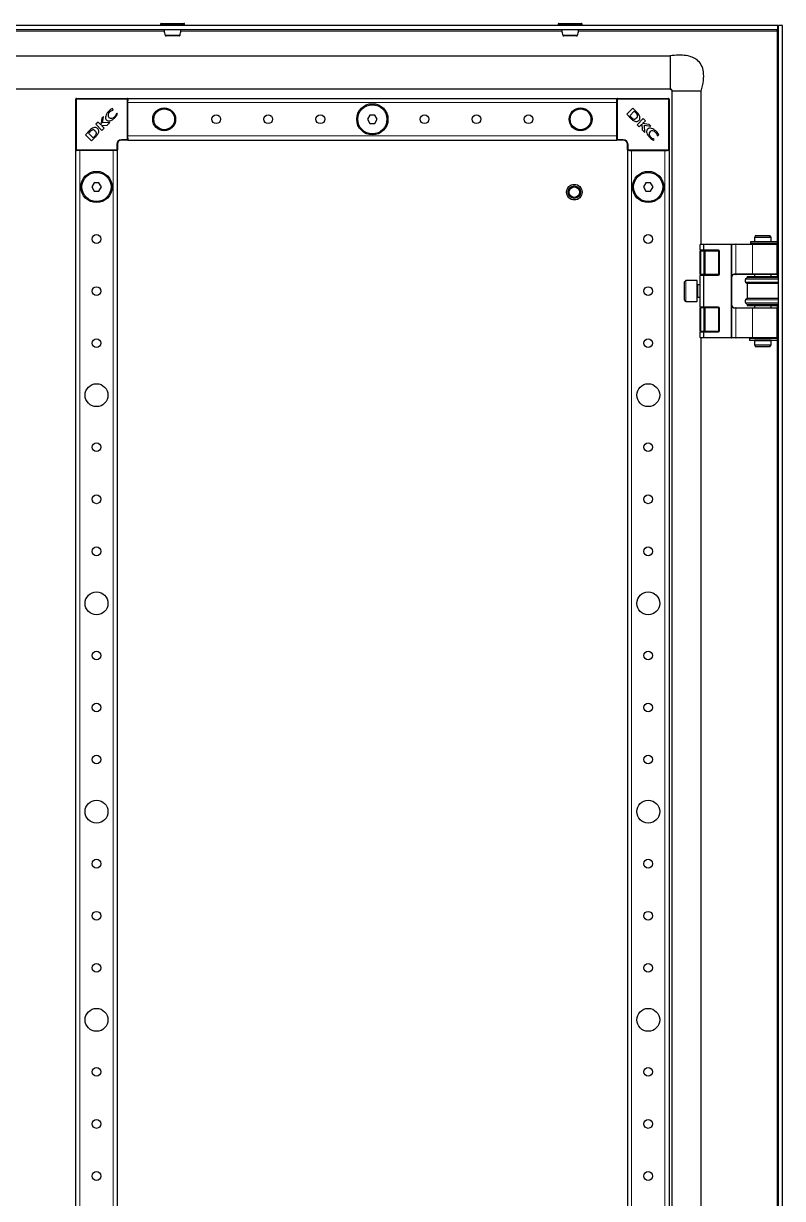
# Model space of a CAD drawing. Header units: millimetres. Extents: x -981 to 2790, y -1547 to 1219.
# Drawn here: x -190 to 175, y 93 to 657 of the extents above; entities that cross this region are included whole.
import ezdxf

# ---------------------------------------------------------------- set-up
doc = ezdxf.new("R2010")
doc.units = ezdxf.units.MM

msp = doc.modelspace()

# ---------------------------------------------------------------- linework, layer by layer
at = {"color": 7, "linetype": 'Continuous', "lineweight": 25}
for p, q in [((172.26, 656.28), (-218.14, 656.28)), ((-124.19, 657.03), (-124.19, 656.28)), ((-123.94, 657.28), (-112.94, 657.28)), ((-112.69, 656.28), (-112.69, 657.03)), ((66.81, 657.03), (66.81, 656.28)), ((67.06, 657.28), (75.57, 657.28)), ((75.57, 657.28), (78.06, 657.28)), ((78.31, 656.28), (78.31, 657.03)), ((172.26, 654.28), (172.26, 656.28)), ((172.56, -1098.72), (172.56, 656.28)), ((174.56, 656.28), (172.56, 656.28)), ((174.56, -1098.72), (174.56, 656.28)), ((172.26, 654.28), (-218.14, 654.28)), ((172.16, 654.28), (171.96, 653.68)), ((-212.44, 641.78), (120.56, 641.78)), ((120.56, 625.78), (-209.69, 625.78)), ((-164.94, 596.58), (-164.94, 620.98)), ((-164.64, 621.28), (-140.24, 621.28)), ((-139.94, 621.28), (95.06, 621.28)), ((-139.94, 620.98), (-139.94, 621.28)), ((-139.94, 620.98), (-139.94, 620.34)), ((95.06, 620.98), (95.06, 621.28)), ((95.06, 620.34), (95.06, 620.98)), ((95.36, 621.28), (119.76, 621.28)), ((120.06, 620.98), (120.06, 596.58)), ((121.56, -1067.22), (121.56, 624.78)), ((135.56, 551.28), (135.56, 624.78)), ((-147, 615.74), (-147.34, 616.43)), ((-147.14, 615.6), (-147, 615.74)), ((-139.94, 619.28), (-139.94, 620.34)), ((-139.94, 603.28), (-139.94, 619.28)), ((95.06, 619.28), (95.06, 620.34)), ((95.06, 603.28), (95.06, 619.28)), ((102.67, 616.64), (99.71, 613.68)), ((103.37, 615.11), (101.19, 612.93)), ((104.66, 614.64), (102.67, 616.64)), ((104.11, 614.39), (103.37, 615.11)), ((-154.24, 609.94), (-155.29, 608.89)), ((-152.85, 608.55), (-154.24, 609.94)), ((-152.36, 611.82), (-152.85, 608.55)), ((-151.57, 612.61), (-152.36, 611.82)), ((-152.04, 609.52), (-151.57, 612.61)), ((-148.57, 609.7), (-152.04, 609.52)), ((-149.85, 608.41), (-148.57, 609.7)), ((-145.19, 614.17), (-145.3, 614.06)), ((-144.94, 613.66), (-145.19, 614.17)), ((-23.59, 613.28), (-24.75, 611.28)), ((-24.75, 611.28), (-23.59, 609.28)), ((-21.28, 613.28), (-23.59, 613.28)), ((-20.13, 611.28), (-21.28, 613.28)), ((-21.28, 609.28), (-20.13, 611.28)), ((99.71, 613.68), (101.6, 611.79)), ((101.19, 612.93), (101.87, 612.27)), ((101.6, 611.79), (101.62, 611.77)), ((107.67, 611.63), (104.71, 608.67)), ((107.33, 609.2), (108.72, 610.59)), ((108.72, 610.59), (107.67, 611.63)), ((-158.3, 605.88), (-160.29, 603.89)), ((-160.29, 603.89), (-157.33, 600.93)), ((-158.05, 605.33), (-158.77, 604.59)), ((-158.77, 604.59), (-156.59, 602.41)), ((-155.29, 608.89), (-152.33, 605.93)), ((-152.51, 608.23), (-149.85, 608.41)), ((-151.27, 606.99), (-152.51, 608.23)), ((-152.33, 605.93), (-151.27, 606.99)), ((-23.59, 609.28), (-21.28, 609.28)), ((104.71, 608.67), (105.77, 607.61)), ((105.77, 607.61), (107.01, 608.86)), ((107.01, 608.86), (107.19, 606.2)), ((107.19, 606.2), (108.47, 604.91)), ((110.59, 608.71), (107.33, 609.2)), ((108.29, 608.38), (111.39, 607.91)), ((108.47, 604.91), (108.29, 608.38)), ((111.39, 607.91), (110.59, 608.71)), ((-157.33, 600.93), (-155.44, 602.82)), ((-156.59, 602.41), (-155.93, 603.09)), ((-155.44, 602.82), (-155.42, 602.84)), ((-144.94, 599.28), (-144.94, 596.58)), ((-140.24, 601.28), (-142.94, 601.28)), ((-139.94, 602.23), (-139.94, 603.28)), ((-139.94, 602.23), (-139.94, 601.58)), ((-139.94, 601.28), (-139.94, 601.58)), ((-139.94, 601.28), (95.06, 601.28)), ((95.06, 602.23), (95.06, 603.28)), ((95.06, 601.58), (95.06, 602.23)), ((95.06, 601.28), (95.06, 601.58)), ((98.06, 601.28), (95.36, 601.28)), ((100.06, 596.58), (100.06, 599.28)), ((112.43, 601.29), (112.94, 601.53)), ((112.94, 601.53), (112.84, 601.64)), ((114.38, 603.48), (114.52, 603.35)), ((114.52, 603.35), (115.2, 603.68)), ((-164.94, -1038.72), (-164.94, 596.28)), ((-164.64, 596.28), (-164.94, 596.28)), ((-163.99, 596.28), (-164.64, 596.28)), ((-162.94, 596.28), (-163.99, 596.28)), ((-146.94, 596.28), (-162.94, 596.28)), ((-145.89, 596.28), (-146.94, 596.28)), ((-145.24, 596.28), (-145.89, 596.28)), ((-144.94, 596.28), (-145.24, 596.28)), ((-144.94, -1038.72), (-144.94, 596.28)), ((100.06, 596.28), (100.06, -1038.72)), ((100.06, 596.28), (100.36, 596.28)), ((101.01, 596.28), (100.36, 596.28)), ((101.01, 596.28), (102.06, 596.28)), ((102.06, 596.28), (118.06, 596.28)), ((118.06, 596.28), (119.11, 596.28)), ((119.76, 596.28), (119.11, 596.28)), ((119.76, 596.28), (120.06, 596.28)), ((120.06, 596.28), (120.06, -1038.72)), ((-156.09, 580.78), (-157.25, 578.78)), ((-157.25, 578.78), (-156.09, 576.78)), ((-153.78, 580.78), (-156.09, 580.78)), ((-156.09, 576.78), (-153.78, 576.78)), ((-152.63, 578.78), (-153.78, 580.78)), ((-153.78, 576.78), (-152.63, 578.78)), ((108.91, 580.78), (107.75, 578.78)), ((107.75, 578.78), (108.91, 576.78)), ((111.22, 580.78), (108.91, 580.78)), ((108.91, 576.78), (111.22, 576.78)), ((112.37, 578.78), (111.22, 580.78)), ((111.22, 576.78), (112.37, 578.78)), ((161.64, 555.53), (161.06, 554.53)), ((161.06, 554.53), (161.06, 552.53)), ((169.06, 554.53), (161.06, 554.53)), ((161.64, 555.53), (168.48, 555.53)), ((169.06, 554.53), (168.48, 555.53)), ((169.06, 552.53), (169.06, 554.53)), ((135.06, 548.58), (135.06, 551.08)), ((135.06, 548.58), (135.06, 547.98)), ((135.06, 536.88), (135.06, 547.98)), ((135.26, 551.28), (136.64, 551.28)), ((136.68, 548.28), (135.36, 548.28)), ((136.56, 551.08), (136.56, 548.58)), ((136.64, 551.28), (149.86, 551.28)), ((143.76, 548.28), (136.68, 548.28)), ((137.06, 536.88), (137.06, 547.98)), ((144.06, 536.88), (144.06, 547.98)), ((149.86, 551.28), (152.08, 551.28)), ((150.06, 551.08), (150.06, 506.48)), ((152.36, 551.28), (152.08, 551.28)), ((152.36, 551.28), (160.25, 551.28)), ((159.12, 552.48), (159.12, 551.58)), ((159.14, 552.48), (159.12, 552.48)), ((159.14, 551.58), (159.12, 551.58)), ((159.14, 552.48), (159.14, 551.58)), ((159.22, 552.48), (159.14, 552.48)), ((159.22, 551.58), (159.14, 551.58)), ((172.21, 552.48), (159.22, 552.48)), ((172.21, 551.58), (159.22, 551.58)), ((160.25, 551.28), (171.86, 551.28)), ((161.06, 552.53), (169.06, 552.53)), ((161.06, 551.53), (161.06, 551.28)), ((161.06, 551.53), (169.06, 551.53)), ((161.56, 552.53), (161.56, 552.48)), ((161.56, 551.58), (161.56, 551.53)), ((168.56, 552.48), (168.56, 552.53)), ((168.56, 551.53), (168.56, 551.58)), ((169.06, 551.28), (169.06, 551.53)), ((172.06, 536.98), (172.06, 551.08)), ((172.21, 551.58), (172.21, 552.48)), ((135.06, 536.88), (135.06, 536.28)), ((135.06, 521.28), (135.06, 536.28)), ((135.36, 536.58), (136.68, 536.58)), ((136.56, 536.28), (136.56, 521.28)), ((136.68, 536.58), (143.76, 536.58)), ((152.08, 536.78), (151.56, 536.78)), ((152.08, 536.78), (152.36, 536.78)), ((160.25, 536.78), (152.36, 536.78)), ((171.86, 536.78), (160.25, 536.78)), ((161.06, 536.78), (161.06, 535.78)), ((169.06, 535.78), (169.06, 536.78)), ((127.56, 528.78), (127.56, 533.18)), ((133.56, 533.78), (128.16, 533.78)), ((133.56, 528.78), (133.56, 533.78)), ((135.06, 531.78), (133.81, 531.78)), ((157.56, 535.18), (156.86, 534.5)), ((156.86, 533.07), (157.56, 532.38)), ((157.56, 535.78), (157.56, 535.18)), ((157.56, 535.78), (172.56, 535.78)), ((172.56, 535.18), (157.56, 535.18)), ((157.56, 532.38), (157.56, 525.18)), ((172.56, 532.38), (157.56, 532.38)), ((127.56, 524.38), (127.56, 528.78)), ((133.56, 523.78), (133.56, 528.78)), ((133.81, 525.78), (135.06, 525.78)), ((157.56, 525.18), (156.86, 524.5)), ((172.56, 525.18), (157.56, 525.18)), ((128.16, 523.78), (133.56, 523.78)), ((135.06, 521.28), (135.06, 520.68)), ((135.06, 509.58), (135.06, 520.68)), ((136.68, 520.98), (135.36, 520.98)), ((143.76, 520.98), (136.68, 520.98)), ((137.06, 509.58), (137.06, 520.68)), ((144.06, 509.58), (144.06, 520.68)), ((151.56, 520.78), (152.08, 520.78)), ((152.36, 520.78), (152.08, 520.78)), ((152.36, 520.78), (160.25, 520.78)), ((156.86, 523.07), (157.56, 522.38)), ((157.56, 522.38), (157.56, 521.78)), ((172.56, 522.38), (157.56, 522.38)), ((157.56, 521.78), (172.56, 521.78)), ((160.25, 520.78), (171.86, 520.78)), ((161.06, 521.78), (161.06, 520.78)), ((169.06, 520.78), (169.06, 521.78)), ((172.06, 506.48), (172.06, 520.58)), ((135.06, 509.58), (135.06, 508.98)), ((135.06, 506.48), (135.06, 508.98)), ((135.36, 509.28), (136.68, 509.28)), ((136.56, 508.98), (136.56, 506.48)), ((136.68, 509.28), (143.76, 509.28)), ((136.64, 506.28), (135.26, 506.28)), ((135.56, 76.28), (135.56, 506.28)), ((149.86, 506.28), (136.64, 506.28)), ((152.08, 506.28), (149.86, 506.28)), ((152.08, 506.28), (152.36, 506.28)), ((160.25, 506.28), (152.36, 506.28)), ((158.69, 505.98), (158.69, 505.08)), ((158.74, 505.98), (158.69, 505.98)), ((158.74, 505.08), (158.69, 505.08)), ((172.21, 505.98), (158.74, 505.98)), ((172.21, 505.08), (158.74, 505.08)), ((171.86, 506.28), (160.25, 506.28)), ((161.06, 506.28), (161.06, 506.03)), ((161.06, 506.03), (169.06, 506.03)), ((161.06, 505.03), (161.06, 503.03)), ((161.06, 505.03), (169.06, 505.03)), ((161.06, 503.03), (161.64, 502.03)), ((161.06, 503.03), (165.59, 503.03)), ((161.56, 506.03), (161.56, 505.98)), ((161.56, 505.08), (161.56, 505.03)), ((165.59, 503.03), (169.06, 503.03)), ((168.48, 502.03), (169.06, 503.03)), ((168.56, 505.98), (168.56, 506.03)), ((168.56, 505.03), (168.56, 505.08)), ((169.06, 506.03), (169.06, 506.28)), ((169.06, 503.03), (169.06, 505.03)), ((172.21, 505.08), (172.21, 505.98)), ((165.52, 502.03), (161.64, 502.03)), ((168.48, 502.03), (165.52, 502.03))]:
    msp.add_line(p, q, dxfattribs=at)
at = {"color": 8, "linetype": 'Continuous', "lineweight": 18}
for p, q in [((-112.69, 657.03), (-124.19, 657.03)), ((75.71, 657.03), (66.81, 657.03)), ((78.31, 657.03), (75.71, 657.03)), ((-217.84, 653.68), (-122.41, 653.68)), ((-114.47, 653.68), (68.59, 653.68)), ((76.53, 653.68), (171.96, 653.68)), ((171.96, 653.68), (171.96, 552.48)), ((-164.64, 620.98), (-164.94, 620.98)), ((-164.64, 620.98), (-164.64, 621.28)), ((-164.64, 620.98), (-164.64, 596.58)), ((-140.24, 620.98), (-164.64, 620.98)), ((-140.24, 621.28), (-140.24, 620.98)), ((-140.24, 601.58), (-140.24, 620.98)), ((-139.94, 620.98), (-140.24, 620.98)), ((95.36, 620.98), (95.06, 620.98)), ((95.36, 620.98), (95.36, 621.28)), ((95.36, 620.98), (95.36, 601.58)), ((119.76, 620.98), (95.36, 620.98)), ((119.76, 620.98), (119.76, 621.28)), ((119.76, 596.58), (119.76, 620.98)), ((119.76, 620.98), (120.06, 620.98)), ((-139.94, 619.28), (95.06, 619.28)), ((-145.24, 596.58), (-145.24, 599.28)), ((-144.94, 599.28), (-145.24, 599.28)), ((-142.94, 601.58), (-140.24, 601.58)), ((-142.94, 601.28), (-142.94, 601.58)), ((-140.24, 601.58), (-140.24, 601.28)), ((-139.94, 601.58), (-140.24, 601.58)), ((-139.94, 603.28), (95.06, 603.28)), ((95.36, 601.58), (95.06, 601.58)), ((95.36, 601.58), (98.06, 601.58)), ((95.36, 601.28), (95.36, 601.58)), ((98.06, 601.28), (98.06, 601.58)), ((100.06, 599.28), (100.36, 599.28)), ((100.36, 599.28), (100.36, 596.58)), ((-164.64, 596.58), (-164.94, 596.58)), ((-164.64, 596.58), (-145.24, 596.58)), ((-164.64, 596.58), (-164.64, 596.28)), ((-162.94, -1038.72), (-162.94, 596.28)), ((-146.94, -1038.72), (-146.94, 596.28)), ((-145.24, 596.58), (-145.24, 596.28)), ((-144.94, 596.58), (-145.24, 596.58)), ((100.36, 596.58), (100.06, 596.58)), ((100.36, 596.58), (119.76, 596.58)), ((100.36, 596.28), (100.36, 596.58)), ((102.06, 596.28), (102.06, -1038.72)), ((118.06, 596.28), (118.06, -1038.72)), ((119.76, 596.28), (119.76, 596.58)), ((120.06, 596.58), (119.76, 596.58)), ((136.56, 551.08), (135.06, 551.08)), ((135.06, 548.58), (136.56, 548.58)), ((135.36, 547.98), (135.06, 547.98)), ((135.36, 548.28), (135.36, 547.98)), ((136.76, 547.98), (135.36, 547.98)), ((135.36, 547.98), (135.36, 536.88)), ((149.86, 551.08), (136.56, 551.08)), ((136.56, 548.58), (143.76, 548.58)), ((136.76, 548.28), (136.76, 547.98)), ((136.76, 536.88), (136.76, 547.98)), ((137.06, 547.98), (136.76, 547.98)), ((137.36, 547.98), (137.06, 547.98)), ((137.36, 547.98), (137.36, 548.28)), ((143.76, 547.98), (137.36, 547.98)), ((137.36, 547.98), (137.36, 536.88)), ((143.76, 548.58), (143.76, 548.28)), ((143.76, 547.98), (143.76, 548.28)), ((143.76, 536.88), (143.76, 547.98)), ((144.06, 547.98), (143.76, 547.98)), ((144.36, 547.98), (144.06, 547.98)), ((144.36, 547.98), (144.36, 536.88)), ((149.86, 551.08), (149.86, 551.28)), ((149.86, 506.48), (149.86, 551.08)), ((149.86, 551.08), (150.06, 551.08)), ((152.08, 551.08), (150.06, 551.08)), ((152.08, 551.28), (152.08, 551.08)), ((152.22, 551.08), (152.08, 551.08)), ((152.08, 536.98), (152.08, 551.08)), ((160.11, 551.08), (152.22, 551.08)), ((152.22, 551.08), (152.22, 536.98)), ((159.22, 551.58), (159.22, 552.48)), ((172.06, 551.08), (160.11, 551.08)), ((160.11, 536.98), (160.11, 551.08)), ((171.96, 551.58), (171.96, 551.26)), ((135.36, 536.88), (135.06, 536.88)), ((136.56, 536.28), (135.06, 536.28)), ((135.36, 536.88), (136.76, 536.88)), ((135.36, 536.88), (135.36, 536.58)), ((143.76, 536.28), (136.56, 536.28)), ((136.76, 536.88), (136.76, 536.58)), ((137.06, 536.88), (136.76, 536.88)), ((137.36, 536.88), (137.06, 536.88)), ((137.36, 536.58), (137.36, 536.88)), ((137.36, 536.88), (143.76, 536.88)), ((143.76, 536.58), (143.76, 536.88)), ((144.06, 536.88), (143.76, 536.88)), ((143.76, 536.58), (143.76, 536.28)), ((144.36, 536.88), (144.06, 536.88)), ((151.56, 536.98), (152.08, 536.98)), ((151.56, 536.98), (151.56, 536.78)), ((152.22, 536.98), (152.08, 536.98)), ((152.08, 536.98), (152.08, 536.78)), ((152.22, 536.98), (160.11, 536.98)), ((160.11, 536.98), (172.06, 536.98)), ((171.96, 536.81), (171.96, 535.78)), ((128.16, 533.78), (128.16, 528.78)), ((133.81, 531.78), (133.81, 525.78)), ((172.56, 534.5), (156.86, 534.5)), ((172.56, 533.07), (156.86, 533.07)), ((128.16, 528.78), (128.16, 523.78)), ((135.06, 521.28), (136.56, 521.28)), ((135.36, 520.68), (135.06, 520.68)), ((135.36, 520.68), (135.36, 520.98)), ((136.76, 520.68), (135.36, 520.68)), ((135.36, 520.68), (135.36, 509.58)), ((136.56, 521.28), (143.76, 521.28)), ((136.76, 520.68), (136.76, 520.98)), ((136.76, 509.58), (136.76, 520.68)), ((136.76, 520.68), (137.06, 520.68)), ((137.06, 520.68), (137.36, 520.68)), ((137.36, 520.68), (137.36, 520.98)), ((143.76, 520.68), (137.36, 520.68)), ((137.36, 520.68), (137.36, 509.58)), ((143.76, 520.98), (143.76, 521.28)), ((143.76, 520.68), (143.76, 520.98)), ((143.76, 509.58), (143.76, 520.68)), ((143.76, 520.68), (144.06, 520.68)), ((144.06, 520.68), (144.36, 520.68)), ((144.36, 520.68), (144.36, 509.58)), ((151.56, 520.78), (151.56, 520.58)), ((152.08, 520.58), (151.56, 520.58)), ((152.08, 520.78), (152.08, 520.58)), ((152.08, 506.48), (152.08, 520.58)), ((152.08, 520.58), (152.22, 520.58)), ((152.22, 520.58), (152.22, 506.48)), ((160.11, 520.58), (152.22, 520.58)), ((172.56, 524.5), (156.86, 524.5)), ((172.56, 523.07), (156.86, 523.07)), ((160.11, 506.48), (160.11, 520.58)), ((172.06, 520.58), (160.11, 520.58)), ((171.96, 521.78), (171.96, 520.76)), ((135.06, 509.58), (135.36, 509.58)), ((136.56, 508.98), (135.06, 508.98)), ((135.36, 509.28), (135.36, 509.58)), ((135.36, 509.58), (136.76, 509.58)), ((143.76, 508.98), (136.56, 508.98)), ((136.76, 509.28), (136.76, 509.58)), ((137.06, 509.58), (136.76, 509.58)), ((137.36, 509.58), (137.06, 509.58)), ((137.36, 509.28), (137.36, 509.58)), ((137.36, 509.58), (143.76, 509.58)), ((143.76, 509.28), (143.76, 509.58)), ((144.06, 509.58), (143.76, 509.58)), ((143.76, 508.98), (143.76, 509.28)), ((144.36, 509.58), (144.06, 509.58)), ((135.06, 506.48), (136.56, 506.48)), ((136.56, 506.48), (149.86, 506.48)), ((149.86, 506.28), (149.86, 506.48)), ((150.06, 506.48), (149.86, 506.48)), ((150.06, 506.48), (152.08, 506.48)), ((152.08, 506.48), (152.22, 506.48)), ((152.08, 506.48), (152.08, 506.28)), ((152.22, 506.48), (160.11, 506.48)), ((158.74, 505.08), (158.74, 505.98)), ((160.11, 506.48), (172.06, 506.48)), ((171.96, 506.31), (171.96, 505.98)), ((171.96, 505.08), (171.96, 77.48))]:
    msp.add_line(p, q, dxfattribs=at)
at = {"color": 7, "linetype": 'Continuous', "lineweight": 25}
for centre, radius in [((-122.44, 611.28), 5.5), ((-122.44, 611.28), 5), ((-22.44, 611.28), 7.5), ((-22.44, 611.28), 7), ((77.56, 611.28), 5.5), ((77.56, 611.28), 5), ((-97.44, 611.28), 2.1), ((-72.44, 611.28), 2.1), ((-47.44, 611.28), 2.1), ((2.56, 611.28), 2.1), ((27.56, 611.28), 2.1), ((52.56, 611.28), 2.1), ((-154.94, 578.78), 7.5), ((-154.94, 578.78), 7), ((110.06, 578.78), 7.5), ((110.06, 578.78), 7), ((74.56, 576.28), 3.75), ((74.56, 576.28), 3), ((74.56, 576.28), 2.5), ((-154.94, 553.78), 2.1), ((110.06, 553.78), 2.1), ((-154.94, 528.78), 2.1), ((110.06, 528.78), 2.1), ((-154.94, 503.78), 2.1), ((110.06, 503.78), 2.1), ((-154.94, 478.78), 5.5), ((110.06, 478.78), 5.5), ((-154.94, 453.78), 2.1), ((110.06, 453.78), 2.1), ((-154.94, 428.78), 2.1), ((110.06, 428.78), 2.1), ((-154.94, 403.78), 2.1), ((110.06, 403.78), 2.1), ((-154.94, 378.78), 5.5), ((110.06, 378.78), 5.5), ((-154.94, 353.78), 2.1), ((110.06, 353.78), 2.1), ((-154.94, 328.78), 2.1), ((110.06, 328.78), 2.1), ((-154.94, 303.78), 2.1), ((110.06, 303.78), 2.1), ((-154.94, 278.78), 5.5), ((110.06, 278.78), 5.5), ((-154.94, 253.78), 2.1), ((110.06, 253.78), 2.1), ((-154.94, 228.78), 2.1), ((110.06, 228.78), 2.1), ((-154.94, 203.78), 2.1), ((110.06, 203.78), 2.1), ((-154.94, 178.78), 5.5), ((110.06, 178.78), 5.5), ((-154.94, 153.78), 2.1), ((110.06, 153.78), 2.1), ((-154.94, 128.78), 2.1), ((110.06, 128.78), 2.1), ((-154.94, 103.78), 2.1), ((110.06, 103.78), 2.1)]:
    msp.add_circle(centre, radius, dxfattribs=at)
at = {"color": 8, "linetype": 'Continuous', "lineweight": 18}
for centre in [(-122.44, 611.28), (77.56, 611.28)]:
    msp.add_circle(centre, 5.3, dxfattribs=at)
at = {"color": 7, "linetype": 'Continuous', "lineweight": 25}
for centre, radius, start, end in [((-123.94, 657.03), 0.25, 90, 180), ((-112.94, 657.03), 0.25, 0, 90), ((67.06, 657.03), 0.25, 90, 180), ((78.06, 657.03), 0.25, 0, 90), ((-121.55, 651.78), 0.5, 195.316, 270.0228), ((-115.33, 651.78), 0.5, 269.9982, 345.4001), ((69.45, 651.78), 0.5, 195.2465, 270.046), ((75.67, 651.78), 0.5, 269.9637, 344.834), ((-164.64, 620.98), 0.3, 90, 180), ((-140.24, 620.98), 0.3, 0, 90), ((95.36, 620.98), 0.3, 90, 180), ((119.76, 620.98), 0.3, 0, 90), ((-147.43, 613.29), 1.97, 128.454, 215.887), ((-147.87, 613.69), 1.94, 233.3097, 322.3464), ((99.64, 610.21), 6.12, 36.9888, 43.0744), ((101.45, 610.98), 4.87, 20.3445, 48.7777), ((-154.64, 602.67), 4.87, 110.3445, 138.7777), ((-153.87, 600.86), 6.12, 126.9888, 133.0744), ((112.47, 604.21), 1.94, 143.3097, 232.3464), ((112.06, 603.77), 1.97, 38.454, 125.887), ((-142.94, 599.28), 2, 90, 180), ((-140.24, 601.58), 0.3, 270, 360), ((95.36, 601.58), 0.3, 180, 270), ((98.06, 599.28), 2, 0, 90), ((-164.64, 596.58), 0.3, 180, 270), ((-145.24, 596.58), 0.3, 270, 0), ((100.36, 596.58), 0.3, 180, 270), ((119.76, 596.58), 0.3, 270, 0), ((135.26, 551.08), 0.2, 90, 180), ((135.36, 548.58), 0.3, 180, 270), ((136.76, 547.98), 0.3, 0, 90), ((143.76, 547.98), 0.3, 0, 90), ((149.86, 551.08), 0.2, 0, 90), ((171.86, 551.08), 0.2, 0, 90), ((135.36, 536.28), 0.3, 90, 180), ((136.76, 536.88), 0.3, 270, 0), ((143.76, 536.88), 0.3, 270, 0), ((151.56, 535.28), 1.5, 90, 180), ((171.86, 536.98), 0.2, 270, 0), ((128.16, 533.18), 0.6, 90, 180), ((133.81, 532.03), 0.25, 180, 270), ((157.56, 533.78), 1, 134.427, 225.573), ((133.81, 525.53), 0.25, 90, 180), ((128.16, 524.38), 0.6, 180, 270), ((135.36, 521.28), 0.3, 180, 270), ((136.76, 520.68), 0.3, 0, 90), ((143.76, 520.68), 0.3, 0, 90), ((151.56, 522.28), 1.5, 180, 270), ((157.56, 523.78), 1, 134.427, 225.573), ((171.86, 520.58), 0.2, 0, 90), ((135.36, 508.98), 0.3, 90, 180), ((136.76, 509.58), 0.3, 270, 0), ((143.76, 509.58), 0.3, 270, 0), ((135.26, 506.48), 0.2, 180, 270), ((149.86, 506.48), 0.2, 270, 0), ((171.86, 506.48), 0.2, 270, 0)]:
    msp.add_arc(centre, radius, start, end, dxfattribs=at)
at = {"color": 8, "linetype": 'Continuous', "lineweight": 18}
for centre, radius, start, end in [((-142.94, 599.28), 2.3, 90, 180), ((98.06, 599.28), 2.3, 0, 90), ((143.76, 547.98), 0.6, 0, 90), ((152.4, 551.11), 0.179, 101.4218, 188.0495), ((160.29, 551.11), 0.179, 101.4218, 188.0495), ((143.76, 536.88), 0.6, 270, 0), ((151.56, 535.28), 1.7, 90, 151.9275), ((152.4, 536.96), 0.179, 171.9505, 258.5782), ((160.29, 536.96), 0.179, 171.9505, 258.5782), ((143.76, 520.68), 0.6, 0, 90), ((151.56, 522.28), 1.7, 208.0725, 270), ((152.4, 520.61), 0.179, 101.4218, 188.0495), ((160.29, 520.61), 0.179, 101.4218, 188.0495), ((143.76, 509.58), 0.6, 270, 0), ((152.4, 506.46), 0.179, 171.9505, 258.5782), ((160.29, 506.46), 0.179, 171.9505, 258.5782)]:
    msp.add_arc(centre, radius, start, end, dxfattribs=at)
at = {"color": 7, "linetype": 'Continuous', "lineweight": 25}
for centre, major_axis, start_param, end_param in [((136.64, 551.08), (0, 0.2), 0, 1.570796), ((136.68, 548.58), (0, 0.3), 1.570796, 3.141593), ((136.68, 536.28), (0, 0.3), 0, 1.570796), ((136.68, 521.28), (0, 0.3), 1.570796, 3.141593), ((136.68, 508.98), (0, 0.3), 0, 1.570796), ((136.64, 506.48), (0, 0.2), 1.570796, 3.141593)]:
    msp.add_ellipse(centre, major_axis=major_axis, ratio=0.414214, start_param=start_param, end_param=end_param, dxfattribs=at)
for points, knots in [([(172.56, 656.28), (172.53, 655.85), (172.5, 655.29), (172.3, 654.73), (172.26, 654.6)], [0, 0, 0, 0, 0.7734591, 1, 1, 1, 1]), ([(-122.46, 654.28), (-122.46, 654.15), (-122.44, 653.24), (-122.22, 652.37), (-122.03, 651.63)], [0, 0, 0, 0, 0.14185, 1, 1, 1, 1]), ([(-120.14, 651.28), (-120.33, 651.28), (-120.8, 651.28), (-121.35, 651.28), (-121.48, 651.28), (-121.54, 651.28)], [0, 0, 0, 0, 0.256553, 0.627981, 1, 1, 1, 1]), ([(-115.33, 651.28), (-115.37, 651.28), (-115.45, 651.28), (-116.01, 651.28), (-116.82, 651.28), (-117.81, 651.28), (-118.87, 651.28), (-119.66, 651.28), (-120.05, 651.28), (-120.14, 651.28)], [0, 0, 0, 0, 0.1585142, 0.3172777, 0.4758628, 0.6342467, 0.7924771, 0.950708, 1, 1, 1, 1]), ([(-114.85, 651.63), (-114.66, 652.37), (-114.44, 653.24), (-114.42, 654.15), (-114.42, 654.28)], [0, 0, 0, 0, 0.85815, 1, 1, 1, 1]), ([(68.54, 654.28), (68.54, 654.15), (68.56, 653.24), (68.78, 652.37), (68.97, 651.63)], [0, 0, 0, 0, 0.14185, 1, 1, 1, 1]), ([(75.63, 651.28), (75.64, 651.28), (75.69, 651.28), (75.41, 651.28), (74.89, 651.28), (74.17, 651.28), (73.32, 651.28), (72.25, 651.28), (71.23, 651.28), (70.35, 651.28), (69.74, 651.28), (69.44, 651.28), (69.48, 651.28), (69.49, 651.28)], [0, 0, 0, 0, 0.03384, 0.141254, 0.248698, 0.315774, 0.423314, 0.530846, 0.63821, 0.745706, 0.853372, 0.960917, 1, 1, 1, 1]), ([(76.15, 651.63), (76.34, 652.37), (76.56, 653.24), (76.58, 654.15), (76.58, 654.28)], [0, 0, 0, 0, 0.85815, 1, 1, 1, 1]), ([(135.56, 624.78), (135.97, 626.46), (136.7, 629.5), (136.79, 633.81), (135.82, 637.37), (133.77, 639.82), (131.13, 641.24), (128.11, 641.98), (124.51, 642.19), (121.95, 641.92), (120.56, 641.78)], [0, 0, 0, 0, 0.176067, 0.318225, 0.435596, 0.543482, 0.633889, 0.737152, 0.858183, 1, 1, 1, 1]), ([(120.56, 641.78), (120.56, 641.75), (120.56, 641.69), (120.56, 641.05), (120.56, 639.58), (120.56, 637.39), (120.56, 635.39), (120.56, 633.78), (120.56, 632.18), (120.56, 630.17), (120.56, 627.99), (120.56, 626.48), (120.56, 626.08), (120.56, 625.95)], [0, 0, 0, 0, 0.069165, 0.1363, 0.267291, 0.398282, 0.465417, 0.534583, 0.603748, 0.670883, 0.801874, 0.932865, 1, 1, 1, 1]), ([(120.56, 625.95), (120.66, 625.93), (120.8, 625.91), (120.96, 625.84), (121.04, 625.79), (121.1, 625.72), (121.14, 625.65), (121.17, 625.58), (121.23, 625.4), (121.4, 625.32), (121.55, 625.09), (121.58, 624.89), (121.6, 624.78)], [0, 0, 0, 0, 0.146823, 0.202041, 0.247643, 0.28691, 0.323569, 0.360785, 0.40083, 0.628513, 0.79432, 1, 1, 1, 1]), ([(120.56, 625.78), (120.78, 625.63), (121.19, 625.37), (121.45, 624.96), (121.56, 624.78)], [0, 0, 0, 0, 0.556114, 1, 1, 1, 1]), ([(122.54, 624.78), (122.24, 624.78), (121.79, 624.78), (121.7, 624.78), (121.68, 624.78)], [0, 0, 0, 0, 0.649139, 1, 1, 1, 1]), ([(-149.07, 615.19), (-149.4, 614.82), (-150.01, 614.12), (-150.57, 612.95), (-150.7, 612.01), (-150.55, 611.37), (-150.36, 611.14), (-150.27, 611.02)], [0, 0, 0, 0, 0.315674, 0.58952, 0.813199, 0.909026, 1, 1, 1, 1]), ([(-147.34, 616.43), (-147.67, 616.24), (-148.3, 615.9), (-148.83, 615.42), (-149.07, 615.19)], [0, 0, 0, 0, 0.5368, 1, 1, 1, 1]), ([(-148.65, 614.83), (-148.39, 615.05), (-147.95, 615.42), (-147.38, 615.55), (-147.14, 615.6)], [0, 0, 0, 0, 0.579608, 1, 1, 1, 1]), ([(-150.27, 611.02), (-150.11, 610.89), (-149.78, 610.6), (-149.08, 610.44), (-148.2, 610.57), (-147.13, 611.13), (-146.44, 611.77), (-146.04, 612.14)], [0, 0, 0, 0, 0.130532, 0.266031, 0.423997, 0.666819, 1, 1, 1, 1]), ([(-145.3, 614.06), (-145.44, 613.74), (-145.71, 613.17), (-146.13, 612.71), (-146.33, 612.5)], [0, 0, 0, 0, 0.5476433, 1, 1, 1, 1]), ([(-146.04, 612.14), (-145.8, 612.41), (-145.37, 612.87), (-145.07, 613.42), (-144.94, 613.66)], [0, 0, 0, 0, 0.5776526, 1, 1, 1, 1]), ([(101.62, 611.77), (101.69, 611.69), (101.85, 611.54), (102.02, 611.39), (102.1, 611.31)], [0, 0, 0, 0, 0.486421, 1, 1, 1, 1]), ([(101.87, 612.27), (102.07, 612.08), (102.43, 611.73), (102.97, 611.41), (103.42, 611.35), (103.76, 611.41), (104.12, 611.6), (104.33, 611.8), (104.44, 611.91)], [0, 0, 0, 0, 0.274676, 0.503042, 0.607381, 0.716579, 0.843412, 1, 1, 1, 1]), ([(102.1, 611.31), (102.25, 611.18), (102.52, 610.93), (102.81, 610.72), (102.95, 610.63)], [0, 0, 0, 0, 0.55183, 1, 1, 1, 1]), ([(102.95, 610.63), (103.15, 610.52), (103.54, 610.32), (104.17, 610.2), (104.76, 610.24), (105.3, 610.44), (105.73, 610.8), (106.03, 611.31), (106.14, 611.97), (106.06, 612.43), (106.01, 612.68)], [0, 0, 0, 0, 0.138091, 0.265455, 0.384013, 0.496103, 0.605759, 0.71979, 0.847662, 1, 1, 1, 1]), ([(104.44, 611.91), (104.54, 612), (104.7, 612.18), (104.88, 612.45), (104.97, 612.73), (104.97, 613.05), (104.82, 613.46), (104.63, 613.74), (104.53, 613.89)], [0, 0, 0, 0, 0.176808, 0.319231, 0.43938, 0.552395, 0.749205, 1, 1, 1, 1]), ([(-155.56, 605.67), (-155.66, 605.76), (-155.83, 605.92), (-156.11, 606.1), (-156.38, 606.2), (-156.71, 606.2), (-157.11, 606.04), (-157.39, 605.86), (-157.55, 605.75)], [0, 0, 0, 0, 0.176808, 0.319231, 0.43938, 0.552395, 0.749205, 1, 1, 1, 1]), ([(-154.29, 604.17), (-154.18, 604.37), (-153.97, 604.76), (-153.86, 605.39), (-153.9, 605.99), (-154.1, 606.52), (-154.46, 606.96), (-154.97, 607.25), (-155.63, 607.36), (-156.08, 607.28), (-156.33, 607.24)], [0, 0, 0, 0, 0.1380907, 0.2654555, 0.3840134, 0.4961027, 0.6057595, 0.7197905, 0.8476619, 1, 1, 1, 1]), ([(-155.93, 603.09), (-155.74, 603.29), (-155.39, 603.66), (-155.06, 604.19), (-155, 604.64), (-155.07, 604.99), (-155.26, 605.34), (-155.45, 605.55), (-155.56, 605.67)], [0, 0, 0, 0, 0.274676, 0.503042, 0.607381, 0.716579, 0.843412, 1, 1, 1, 1]), ([(-154.97, 603.32), (-154.83, 603.47), (-154.59, 603.74), (-154.38, 604.04), (-154.29, 604.17)], [0, 0, 0, 0, 0.55183, 1, 1, 1, 1]), ([(109.8, 606.62), (109.66, 606.45), (109.38, 606.12), (109.22, 605.42), (109.35, 604.55), (109.91, 603.47), (110.55, 602.79), (110.92, 602.39)], [0, 0, 0, 0, 0.130532, 0.266031, 0.423997, 0.666819, 1, 1, 1, 1]), ([(113.97, 605.41), (113.59, 605.74), (112.9, 606.36), (111.73, 606.91), (110.79, 607.05), (110.15, 606.89), (109.91, 606.71), (109.8, 606.62)], [0, 0, 0, 0, 0.315674, 0.58952, 0.813199, 0.909026, 1, 1, 1, 1]), ([(113.61, 605), (113.82, 604.74), (114.2, 604.29), (114.33, 603.72), (114.38, 603.48)], [0, 0, 0, 0, 0.579608, 1, 1, 1, 1]), ([(115.2, 603.68), (115.02, 604.02), (114.68, 604.65), (114.19, 605.17), (113.97, 605.41)], [0, 0, 0, 0, 0.5368, 1, 1, 1, 1]), ([(-155.42, 602.84), (-155.35, 602.92), (-155.19, 603.07), (-155.04, 603.24), (-154.97, 603.32)], [0, 0, 0, 0, 0.486421, 1, 1, 1, 1]), ([(110.92, 602.39), (111.19, 602.14), (111.65, 601.72), (112.2, 601.41), (112.43, 601.29)], [0, 0, 0, 0, 0.577653, 1, 1, 1, 1]), ([(112.84, 601.64), (112.52, 601.79), (111.95, 602.05), (111.49, 602.48), (111.28, 602.67)], [0, 0, 0, 0, 0.547643, 1, 1, 1, 1])]:
    msp.add_open_spline(points, degree=3, knots=knots, dxfattribs=at)
at = {"color": 8, "linetype": 'Continuous', "lineweight": 18}
for points, knots in [([(-122, 651.66), (-122.01, 651.66), (-122.07, 651.66), (-121.76, 651.66), (-121.18, 651.66), (-120.63, 651.66), (-120.41, 651.66)], [0, 0, 0, 0, 0.083271, 0.424284, 0.764725, 1, 1, 1, 1]), ([(-120.41, 651.66), (-120.3, 651.66), (-119.85, 651.66), (-119.33, 651.66), (-118.53, 651.66), (-117.71, 651.66), (-116.57, 651.66), (-115.62, 651.66), (-115.03, 651.66), (-114.78, 651.66), (-114.85, 651.66), (-114.86, 651.66)], [0, 0, 0, 0, 0.048751, 0.2049421, 0.2053925, 0.3620339, 0.5188266, 0.6757989, 0.8329225, 0.9897783, 1, 1, 1, 1]), ([(69.01, 651.66), (69, 651.66), (68.95, 651.66), (69.3, 651.66), (70, 651.66), (71.02, 651.66), (72.21, 651.66), (73.44, 651.66), (74.42, 651.66), (75.25, 651.66), (75.85, 651.66), (76.18, 651.66), (76.12, 651.66), (76.11, 651.66)], [0, 0, 0, 0, 0.038891, 0.14638, 0.253973, 0.361383, 0.468681, 0.576165, 0.683665, 0.750707, 0.858068, 0.965424, 1, 1, 1, 1])]:
    msp.add_open_spline(points, degree=3, knots=knots, dxfattribs=at)
at = {"color": 7, "linetype": 'Continuous', "lineweight": 25}
for points in [[(171.96, 653.68), (171.99, 653.76), (172.04, 653.92), (172.11, 654.12), (172.19, 654.26), (172.24, 654.27), (172.26, 654.28)], [(124.99, 624.78), (124.51, 624.78), (123.53, 624.78), (122.87, 624.78), (122.54, 624.78)], [(128.56, 624.78), (127.93, 624.78), (126.68, 624.78), (125.55, 624.78), (124.99, 624.78)], [(132.13, 624.78), (131.57, 624.78), (130.44, 624.78), (129.19, 624.78), (128.56, 624.78)], [(134.58, 624.78), (134.25, 624.78), (133.59, 624.78), (132.62, 624.78), (132.13, 624.78)], [(135.56, 624.78), (135.52, 624.78), (135.43, 624.78), (134.87, 624.78), (134.58, 624.78)]]:
    msp.add_open_spline(points, degree=3, dxfattribs=at)

doc.saveas('drawing.dxf')
